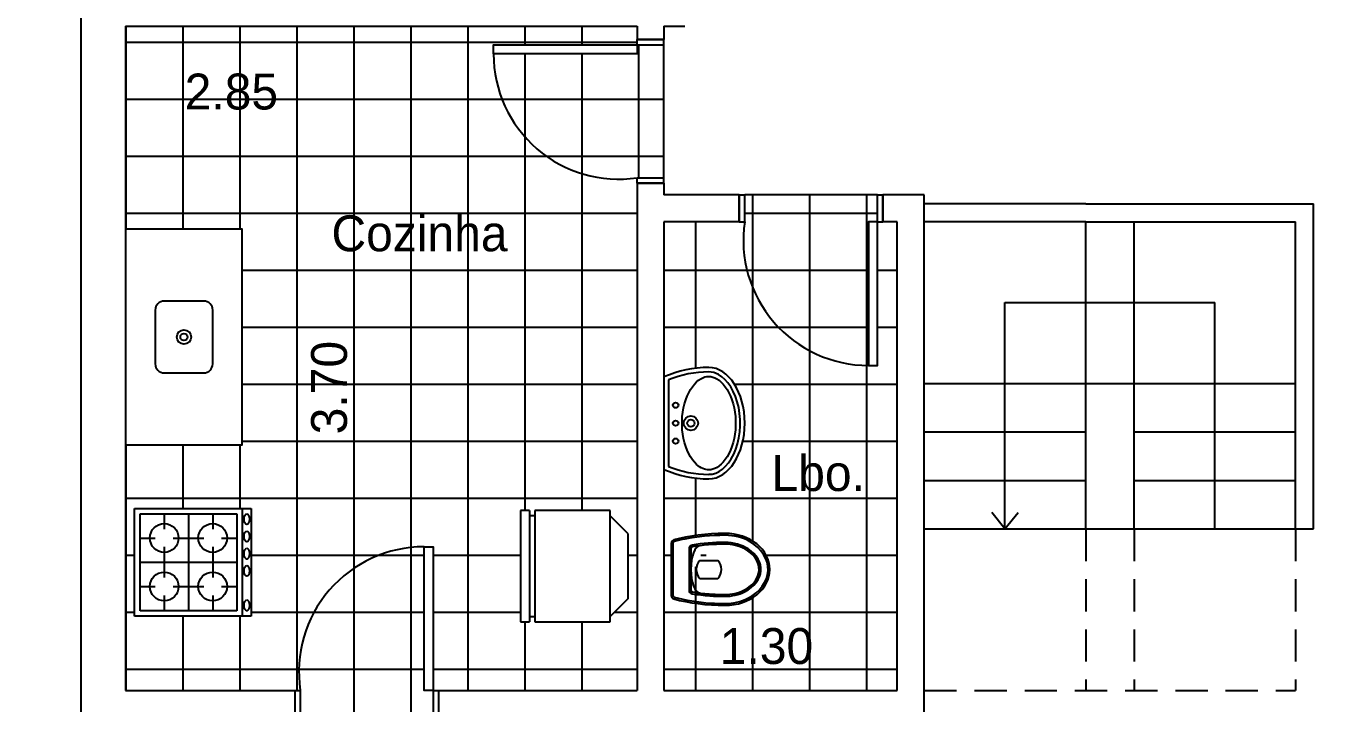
# Model space of a CAD drawing. Extents: x 0 to 46.6, y 0 to 34.7.
# Drawn here: x 14.49 to 21.77, y 8.86 to 12.63 of the extents above; entities that cross this region are included whole.
import ezdxf

# ---------------------------------------------------------------- set-up
doc = ezdxf.new("R2010")
doc.units = 0
doc.linetypes.add('ACAD_ISO02W100', pattern=[15, 12, -3])
doc.layers.get('0').update_dxf_attribs({"linetype": 'CONTINUOUS'})
doc.layers.get('DEFPOINTS').update_dxf_attribs({"linetype": 'CONTINUOUS'})
for name, color, linetype in [('BLOCO', 5, 'CONTINUOUS'), ('BLOCOS', 5, 'CONTINUOUS'), ('HACHURA', 1, 'CONTINUOUS'), ('JARDIM', 3, 'CONTINUOUS'), ('PAREDE', 7, 'CONTINUOUS'), ('PONTILHADO', 8, 'ACAD_ISO02W100')]:
    doc.layers.add(name, color=color, linetype=linetype)
doc.styles.add('PADRÃO', font='', dxfattribs={"height": 0.2})
doc.styles.get('PADRÃO').set_extended_font_data('AvantGarde Bk BT')
doc.dimstyles.new('PADRÃOS', dxfattribs={"dimtxt": 0.15, "dimasz": 0.1, "dimexe": 1.25, "dimexo": 0.625, "dimgap": 0.1, "dimtad": 0, "dimjust": 1, "dimzin": 1, "dimdsep": 46, "dimtxsty": 'PADRÃO', "dimcen": 2.5, "dimse1": 1, "dimse2": 1, "dimsd1": 1, "dimsd2": 1, "dimclrt": 1, "dimadec": 0, "dimazin": 0, "dimtfac": 1, "dimtdec": 4, "dimtmove": 0, "dimatfit": 3, "dimfxl": 1, "dimtolj": 1, "dimtzin": 0, "dimarcsym": 0})

# ---------------------------------------------------------------- blocks, each defined once
blk = doc.blocks.new('P80D15')
at = {"layer": 'BLOCO', "ltscale": 0.015}
for p, q in [((0, 0.1500000000000057), (0, 0)), ((0, 0.1500000000000341), (0.03000000000000114, 0.1500000000000341)), ((0.03000000000000114, 0.1500000000000057), (0.03000000000000114, 0)), ((0.7700000000000102, 0.1500000000000057), (0.7700000000000102, 0)), ((0.7700000000000102, 0.1500000000000057), (0.8000000000000114, 0.1500000000000057)), ((0.8000000000000114, 0.1500000000000057), (0.8000000000000114, 0)), ((0, 2.842170943040401e-14), (0.03000000000000114, 0)), ((0.7699999999999818, 0), (0.8000000000000114, 0))]:
    blk.add_line(p, q, dxfattribs=at)
at = {"layer": 'BLOCO'}
blk.add_lwpolyline([(0.7700000000000102, 0.1500000000000057), (0.7199999999999989, 0.1500000000000057), (0.7199999999999989, 0.950000000000017), (0.7700000000000102, 0.950000000000017)], close=True, dxfattribs=at)
at = {"layer": 'BLOCO', "ltscale": 0.015}
blk.add_arc((0.7199999999999989, 0.2524375000000134), 0.6975625000000036, 89.99999999999959, 188.444460412286, dxfattribs=at)
blk = doc.blocks.new('P80E15')
at = {"layer": 'BLOCO', "ltscale": 0.015}
for p, q in [((0.03000000000000114, 0.1500000000000057), (0, 0.1500000000000057)), ((0, 0.1500000000000057), (0, 0)), ((0.03000000000000114, 0.1500000000000057), (0.03000000000000114, 0)), ((0.8000000000000114, 0.1500000000000341), (0.7700000000000102, 0.1500000000000341)), ((0.7700000000000102, 0.1500000000000057), (0.7700000000000102, 0)), ((0.8000000000000114, 0.1500000000000057), (0.8000000000000114, 0)), ((0.03000000000000114, 2.842170943040401e-14), (0, 0)), ((0.8000000000000114, 2.842170943040401e-14), (0.7700000000000102, 5.684341886080801e-14))]:
    blk.add_line(p, q, dxfattribs=at)
at = {"layer": 'BLOCO'}
blk.add_lwpolyline([(0.03000000000000114, 0.1500000000000057), (0.0800000000000125, 0.1500000000000057), (0.0800000000000125, 0.950000000000017), (0.03000000000000114, 0.950000000000017)], close=True, dxfattribs=at)
at = {"layer": 'BLOCO', "ltscale": 0.015}
blk.add_arc((0.0800000000000125, 0.2524375000000134), 0.6975625000000036, 351.555539587714, 90.00000000000041, dxfattribs=at)
blk = doc.blocks.new('VASOSAN')
at = {"layer": 'BLOCOS'}
for p, q in [((-0.04999870165021036, 0.1999637913173729), (-0.04999870165021036, 0.300036208682684)), ((0.05000129834978395, 0.2000000000000171), (0.05000129834978395, 0.3000000000000398)), ((-0.1156899891503542, 0.1500000000000057), (0.1156563640565906, 0.1500000000000057)), ((-0.1156907586723577, 0.1400000000000148), (0.1156608751354042, 0.1400000000000148)), ((-0.1449592708755176, 0.04000000000002046), (0.1449618675667352, 0.04000000000002046)), ((-0.144958964094414, 0.05000000000001137), (0.144958964094414, 0.05000000000001137))]:
    blk.add_line(p, q, dxfattribs=at)
for centre, radius, start, end in [((-1.681254687468936e-05, 0.2500000000000284), 0.07072348561596478, 44.98962509969003, 134.9688828081831), ((-0.1156907586724003, 0.1599999999999966), 0.02, 189.3867869031125, 270.0000000001221), ((-0.1156899891503826, 0.1599999999999113), 0.01, 189.3843767903272, 270.0000000002443), ((-1.681254687468936e-05, 0.2500000000000284), 0.07072348561596478, 225.0311171918169, 315.01037490031), ((0.1156563640566048, 0.1599999999999397), 0.01, 269.9999999999185, 350.5758748885445), ((0.1156608751354185, 0.1600000000000534), 0.02, 269.9999999999593, 350.5771305827586), ((-0.1449592708755176, 0.06000000000784667), 0.02, 195.5363314444965, 269.9999999879495), ((-0.1449589640944282, 0.0600000000000307), 0.01, 195.5346797106506, 270), ((0.1449589640941156, 0.06000000000059913), 0.01, 270.0000000017912, 344.483103753554), ((0.1449618675666784, 0.06000000000008754), 0.02, 270.0000000001221, 344.463668535786)]:
    blk.add_arc(centre, radius, start, end, dxfattribs=at)
for centre, major_axis, ratio, start_param, end_param in [((1.298349786793551e-06, 0.3400000000000034), (0, 0.25), 0.8000000000000114, 4.71238898038469, 7.853981633974483), ((1.298349786793551e-06, 0.3400000000000034), (0, 0.5), 0.4000000000000057, 1.570796326794897, 2.178171401941273), ((1.298349786793551e-06, 0.3400000000000034), (0, 0.5), 0.4000000000000057, 4.10501390519934, 4.71238898038469), ((3.162615456631102e-06, 0.2000000000000171), (-0.1315416254084454, 0), 0.380107846735427, 0, 3.141592653589793)]:
    blk.add_ellipse(centre, major_axis=major_axis, ratio=ratio, start_param=start_param, end_param=end_param, dxfattribs=at)
for points, knots in [([(0.1900012983497845, 0.3400000000000034), (0.1900012983497845, 0.3848761319792686), (0.1797393390216371, 0.4296688513161939), (0.1275724019719462, 0.5345347987748141), (0.06728061332151469, 0.5774883381547511), (-0.05557463358574921, 0.5822833263597715), (-0.1176873313140447, 0.5442092108278018), (-0.1772271428546759, 0.4396819034496957), (-0.1899987016502109, 0.3899119131999385), (-0.1899987016502109, 0.3400000000000034)], [4.71238898038469, 4.71238898038469, 4.71238898038469, 4.71238898038469, 5.268704666077937, 5.268704666077937, 6.251971787216637, 6.251971787216637, 7.235238908355337, 7.235238908355337, 7.853981633974483, 7.853981633974483, 7.853981633974483, 7.853981633974483]), ([(0.1500012983497925, 0.3400000000000034), (0.1500012983497925, 0.3788440209133057), (0.1410350669412708, 0.4175642631073231), (0.09785548235792874, 0.5046356523495774), (0.05186252916044509, 0.5365242863162791), (-0.035906470330346, 0.5428969122828846), (-0.08268716521656927, 0.5186239494114204), (-0.136675398657502, 0.4336095243094746), (-0.1499987016502189, 0.3869668551708401), (-0.1499987016502189, 0.3400000000000034)], [4.71238898038469, 4.71238898038469, 4.71238898038469, 4.71238898038469, 5.267303564860582, 5.267303564860582, 6.225165062483076, 6.225165062483076, 7.18302656010557, 7.18302656010557, 7.853981633974483, 7.853981633974483, 7.853981633974483, 7.853981633974483]), ([(0.1400012983497874, 0.3400000000000034), (0.1400012983497874, 0.3772837390730786), (0.1313244408788421, 0.4146147677288923), (0.08614040026922964, 0.5057958350239744), (0.03502463044166859, 0.5349710805647021), (-0.04931088296146413, 0.5246485128546965), (-0.08846614740087944, 0.4978919085569657), (-0.1301770436703151, 0.4186244413023701), (-0.139998701650228, 0.3793231752999873), (-0.139998701650228, 0.3400000000000034)], [4.71238898038469, 4.71238898038469, 4.71238898038469, 4.71238898038469, 5.266984672173268, 5.266984672173268, 6.376176055750425, 6.376176055750425, 7.268653195712185, 7.268653195712185, 7.853981633974483, 7.853981633974483, 7.853981633974483, 7.853981633974483]), ([(-0.1899987016502109, 0.3400000000000034), (-0.1899987016502109, 0.2628456380244302), (-0.1826597402104682, 0.1857481592563204), (-0.1646350625580055, 0.0962993025843275), (-0.1598779088782436, 0.07633152029333701), (-0.1545936493339752, 0.05732178411361133)], [1.570796326794897, 1.570796326794897, 1.570796326794897, 1.570796326794897, 2.037455774227855, 2.037455774227855, 2.178171373096618, 2.178171373096618, 2.178171373096618, 2.178171373096618]), ([(0.1255213970934932, 0.158362586435743), (0.1304959230626253, 0.1883329397418549), (0.1342856674288981, 0.2197754344096836), (0.1388984311594896, 0.280892952358073), (0.1400012983497874, 0.3104504303007616), (0.1400012983497874, 0.3400000000000034)], [4.319424209334854, 4.319424209334854, 4.319424209334854, 4.319424209334854, 4.526146784234752, 4.526146784234752, 4.71238898038469, 4.71238898038469, 4.71238898038469, 4.71238898038469]), ([(0.1353910129756457, 0.1567256052765629), (0.1406375926198677, 0.1883393074453181), (0.1445703338030171, 0.2215366219332111), (0.1489940345178695, 0.2833246268364178), (0.1500012983497925, 0.3116621455754114), (0.1500012983497925, 0.3400000000000034)], [4.319414935773391, 4.319414935773391, 4.319414935773391, 4.319414935773391, 4.53527739023095, 4.53527739023095, 4.71238898038469, 4.71238898038469, 4.71238898038469, 4.71238898038469]), ([(0.1545944801337669, 0.0573247746568768), (0.1714080019636555, 0.1178830224408784), (0.1827947395838834, 0.188231392050767), (0.1891612343353728, 0.2873542333339003), (0.1900012983497845, 0.3136769834079587), (0.1900012983497845, 0.3400000000000034)], [4.105016649121983, 4.105016649121983, 4.105016649121983, 4.105016649121983, 4.553177186481221, 4.553177186481221, 4.71238898038469, 4.71238898038469, 4.71238898038469, 4.71238898038469])]:
    blk.add_open_spline(points, degree=3, knots=knots, dxfattribs=at)
for points in [[(-0.1499987016502189, 0.3400000000000034), (-0.1499987016502189, 0.2771333061211863), (-0.1449377691834997, 0.2142947379843179), (-0.1354229546785177, 0.1567380311504962)], [(-0.1399987016502138, 0.3400000000000034), (-0.1399987016502138, 0.2776703725988909), (-0.1349701841103865, 0.2153313553609451), (-0.1255561557510418, 0.1583694305881238)]]:
    blk.add_open_spline(points, degree=3, dxfattribs=at)
blk = doc.blocks.new('LAVAT')
at = {"layer": 'BLOCOS'}
for p, q in [((-0.2573623180961135, 0), (0.2573623180960993, 0)), ((-0.2410322495695425, 0.02500000000000568), (0.2410322495695283, 0.02500000000000568))]:
    blk.add_line(p, q, dxfattribs=at)
for centre, radius in [((-2.842170943040401e-14, 0.1500000000000057), 0.04), ((-2.842170943040401e-14, 0.1500000000000057), 0.02), ((-0.09999999999999432, 0.06499999999999773), 0.015), ((0, 0.06499999999999773), 0.015), ((0.09999999999999432, 0.06499999999999773), 0.015)]:
    blk.add_circle(centre, radius, dxfattribs=at)
for centre, radius, start, end in [((0.3099999999999739, 0.25), 0.6200000000000045, 180, 203.779994731564), ((0.3099999999999739, 0.25), 0.5951987399818819, 180.0000000000055, 202.2113997706397), ((-0.3099999999999739, 0.25), 0.5951987399818819, 337.7886002293573, 359.9999999999946), ((-0.3099999999999739, 0.25), 0.6200000000000045, 336.2200052684331, 7.016477563892661e-15)]:
    blk.add_arc(centre, radius, start, end, dxfattribs=at)
blk.add_ellipse((-2.842170943040401e-14, 0.25), major_axis=(0.3100000000000023, 0), ratio=0.645161290322576, start_param=0, end_param=3.141592653589793, dxfattribs=at)
for points, knots in [([(0.2849999999999824, 0.2500000000000284), (0.2849999999999682, 0.300317964642403), (0.2452497040517159, 0.3541887687748044), (0.1008916727811169, 0.4227595909021034), (3.167234224576987e-05, 0.4339558931305021), (-0.1743068501371283, 0.3989778962069579), (-0.2442601782461509, 0.3532994974840165), (-0.2803506487652356, 0.2860131679577762), (-0.2851229441039038, 0.2679846562883483), (-0.285198739981908, 0.2499999999999716)], [0, 0, 0, 0, 0.9361481793933827, 0.9361481793933827, 1.872296358786765, 1.872296358786765, 2.808444538180148, 2.808444538180148, 3.13938546545754, 3.13938546545754, 3.13938546545754, 3.13938546545754]), ([(0.2599999999999625, 0.2500000000000284), (0.2599999999999625, 0.2784978981889878), (0.242078010852012, 0.3126567214920613), (0.1643569005752425, 0.3704649949829673), (0.1030052039381815, 0.3920693254798095), (-0.02877373062847255, 0.4037223597623836), (-0.0976825814684048, 0.3936467971219031), (-0.2034406750199054, 0.3477822861136133), (-0.2396263539294523, 0.3143366745038918), (-0.2661732608932681, 0.2526194074667387), (-0.2627272874450739, 0.2240541362115209), (-0.2158391141528142, 0.162032776211305), (-0.168127663237712, 0.1314918993692231), (-0.04805875393354597, 0.09792981637818343), (0.02266607553652022, 0.095757041570522), (0.1477154277714732, 0.1225128520000851), (0.2007272141554637, 0.1503951910720218), (0.2508407150234859, 0.2045307616155014), (0.2599999999999767, 0.2286312563089723), (0.2599999999999625, 0.2500000000000284)], [0, 0, 0, 0, 0.718091798041799, 0.718091798041799, 1.436183596083598, 1.436183596083598, 2.154275394125397, 2.154275394125397, 2.872367192167196, 2.872367192167196, 3.590458990208995, 3.590458990208995, 4.308550788250794, 4.308550788250794, 5.026642586292593, 5.026642586292593, 5.744734384334392, 5.744734384334392, 6.283185307179586, 6.283185307179586, 6.283185307179586, 6.283185307179586])]:
    blk.add_open_spline(points, degree=3, knots=knots, dxfattribs=at)
blk = doc.blocks.new('FOGÃO4B')
at = {"layer": 'BLOCOS'}
for p, q in [((-0.2999999999999972, 0.700000000000017), (0.2999999999999972, 0.700000000000017)), ((-0.2999999999999972, 0.05000000000001137), (-0.2999999999999829, 0.700000000000017)), ((0.2999999999999972, 0.700000000000017), (0.2999999999999972, 0.05000000000001137)), ((-0.2999999999999972, 0.6500000000000057), (0.2999999999999972, 0.6500000000000057)), ((-0.2700000000000244, 0.620000000000033), (0.2700000000000102, 0.620000000000033)), ((-0.2699999999999818, 0.0800000000000125), (-0.2700000000000244, 0.620000000000033)), ((-0.1350000000000051, 0.5350000000000534), (-0.1350000000000193, 0.620000000000033)), ((2.842170943040401e-14, 0.0800000000000125), (-1.4210854715202e-14, 0.620000000000033)), ((0.1350000000000051, 0.5350000000000534), (0.1349999999999909, 0.620000000000033)), ((0.2700000000000102, 0.620000000000033), (0.269999999999996, 0.07999999999995566)), ((-0.2700000000000244, 0.4850000000000421), (-0.1850000000000023, 0.4850000000000421)), ((-0.08500000000000796, 0.4850000000000421), (0.08500000000000796, 0.4850000000000421)), ((0.1850000000000023, 0.4850000000000421), (0.2700000000000102, 0.4850000000000421)), ((-0.1349999999999909, 0.2650000000000716), (-0.1350000000000051, 0.4350000000000307)), ((0.1350000000000051, 0.2650000000000716), (0.1350000000000051, 0.4350000000000307)), ((-0.2700000000000244, 0.3500000000000512), (0.2700000000000102, 0.3500000000000512)), ((-0.2700000000000244, 0.2150000000000603), (-0.1850000000000023, 0.2150000000000603)), ((-0.1349999999999767, 0.0800000000000125), (-0.1349999999999767, 0.1650000000000489)), ((-0.08500000000000796, 0.2150000000000603), (0.08500000000000796, 0.2150000000000603)), ((0.1350000000000335, 0.0800000000000125), (0.1350000000000193, 0.1650000000000489)), ((0.1850000000000023, 0.2150000000000603), (0.2700000000000102, 0.2150000000000603)), ((0.269999999999996, 0.07999999999995566), (-0.2699999999999818, 0.0800000000000125)), ((0.2999999999999972, 0.05000000000001137), (-0.2999999999999972, 0.05000000000001137))]:
    blk.add_line(p, q, dxfattribs=at)
for centre in [(-0.1350000000000051, 0.4850000000000421), (0.1350000000000051, 0.4850000000000421), (-0.1350000000000051, 0.2150000000000603), (0.1350000000000051, 0.2150000000000603)]:
    blk.add_circle(centre, 0.08, dxfattribs=at)
for centre in [(-0.2399999999999949, 0.6750000000000114), (-0.1439999999999912, 0.6750000000000114), (-0.04800000000000182, 0.6750000000000114), (0.04800000000000182, 0.6750000000000114), (0.2400000000000091, 0.6750000000000114)]:
    blk.add_ellipse(centre, major_axis=(-0.03000000000000114, 0), ratio=0.499999999999981, dxfattribs=at)
blk = doc.blocks.new('PIA')
at = {"layer": 'BLOCOS'}
blk.add_lwpolyline([(-0.6000000000000085, 0), (0.5999999999999943, 0), (0.5999999999999943, 0.6500000000000057), (-0.6000000000000085, 0.6500000000000057)], close=True, dxfattribs=at)
blk.add_lwpolyline([(-0.1500000000000199, 0.1649999999999352), (0.1500000000000057, 0.1649999999999636, 0.414213562373095), (0.2000000000000028, 0.214999999999975), (0.2000000000000028, 0.4349999999999454, 0.414213562373095), (0.1500000000000057, 0.4849999999999568), (-0.1500000000000057, 0.4849999999999852, 0.4142135623731188), (-0.2000000000000028, 0.4349999999999739), (-0.2000000000000171, 0.2149999999999466, 0.4142135623730711)], format="xyb", close=True, dxfattribs=at)
for radius in [0.04, 0.02]:
    blk.add_circle((0, 0.3249999999999886), radius, dxfattribs=at)
blk = doc.blocks.new('GELAD')
at = {"layer": 'BLOCOS'}
for p, q in [((0.3100000000000023, 0.6499999999999773), (-0.3100000000000023, 0.6499999999999773)), ((-0.3100000000000023, 0.6499999999999773), (-0.3100000000000023, 0.5999999999999659)), ((0.3100000000000023, 0.5999999999999659), (-0.3100000000000023, 0.5999999999999659)), ((-0.2800000000000011, 0.5999999999999659), (-0.2799999999999869, 0.5699999999999932)), ((0.2800000000000153, 0.5699999999999932), (0.2800000000000011, 0.5999999999999659)), ((0.3100000000000165, 0.5999999999999659), (0.3100000000000023, 0.6499999999999773)), ((0.3100000000000023, 0.5699999999999648), (-0.3100000000000023, 0.5699999999999648)), ((-0.3100000000000023, 0.5699999999999648), (-0.3100000000000023, 0.1499999999999773)), ((0.3100000000000023, 0.1499999999999773), (0.3100000000000165, 0.5699999999999648)), ((-0.3100000000000023, 0.1499999999999773), (0.3100000000000023, 0.1499999999999773)), ((-0.1800000000000068, 0.05000000000001137), (-0.2800000000000011, 0.1500000000000057)), ((0.1800000000000068, 0.04999999999998295), (0.2800000000000011, 0.1499999999999773)), ((-0.1800000000000068, 0.05000000000001137), (0.1800000000000068, 0.04999999999998295))]:
    blk.add_line(p, q, dxfattribs=at)
blk = doc.blocks.new('*D56')
at = {"layer": 'DEFPOINTS', "color": 0, "linetype": 'ByBlock', "ltscale": 0.015}
for p in [(135.2520438168858, 125.1853144674239), (138.1020438168858, 125.0808018512473), (138.1020438168858, 124.8196400576919)]:
    blk.add_point(p, dxfattribs=at)
at = {"color": 1, "linetype": 'ByBlock', "ltscale": 0.015, "insert": (135.8412608498529, 124.8196400576919), "char_height": 0.2, "attachment_point": 5, "style": 'PADRÃO'}
blk.add_mtext('\\A1;2.85', dxfattribs=at)
blk = doc.blocks.new('*D57')
at = {"layer": 'DEFPOINTS', "color": 0, "linetype": 'ByBlock', "ltscale": 0.015}
for p in [(135.2520438168858, 125.1853144674239), (136.3868937876366, 125.1853144674239), (135.2520438168858, 121.4853144674239)]:
    blk.add_point(p, dxfattribs=at)
at = {"color": 1, "linetype": 'ByBlock', "ltscale": 0.015, "insert": (136.3868937876366, 123.1717657087573), "char_height": 0.2, "attachment_point": 5, "rotation": 90, "style": 'PADRÃO'}
blk.add_mtext('\\A1;3.70', dxfattribs=at)
blk = doc.blocks.new('*D58')
at = {"layer": 'DEFPOINTS', "color": 0, "linetype": 'ByBlock', "ltscale": 0.015}
for p in [(139.5520438168859, 121.7309036650518), (138.2520438168859, 121.485314467424), (139.5520438168859, 121.485314467424)]:
    blk.add_point(p, dxfattribs=at)
at = {"color": 1, "linetype": 'ByBlock', "ltscale": 0.015, "insert": (138.8232663443584, 121.7309036650518), "char_height": 0.2, "attachment_point": 5, "style": 'PADRÃO'}
blk.add_mtext('\\A1;1.30', dxfattribs=at)
blk = doc.blocks.new('SETA')
at = {"layer": 'PAREDE', "ltscale": 0.015}
for q in [(-0.07329951123824685, -0.09103539160554419), (0.07329951123824685, -0.09103539160554419)]:
    blk.add_line((0, 0), q, dxfattribs=at)

msp = doc.modelspace()

# ---------------------------------------------------------------- hatches: boundary and pattern name
at = {"layer": 'HACHURA', "ltscale": 0.015}
h = msp.add_hatch(dxfattribs=at)
h.set_pattern_fill('NET', color=256, scale=0.1, style=0)
h.set_pattern_definition([(0, (-120.2081814225368, -112.5504849031572), (0, 0.3175), []), (90, (-120.2081814225368, -112.5504849031572), (-0.3175, 1.944062586693024e-17), [])])
h.paths.add_polyline_path([(16.70694497666615, 9.734829564266818, 0.458070425990229), (16.01694497666615, 8.934829564266806), (16.01694497666615, 8.7848295642668), (15.98694497666615, 8.784829564266815), (15.92706850738607, 8.7848295642668), (15.92706850738604, 8.184829564266792), (15.32706850738604, 8.184829564266792), (15.32706850738604, 8.784829564266772), (15.04386239434909, 8.784829564266772), (15.04386239434909, 7.999302343185306), (15.04386239434906, 7.969302343185291, -0.4580704259902146), (15.84386239434905, 7.279302343185293), (15.84386239434902, 7.229302343185282), (15.04386239434901, 7.229302343185267), (15.04386239434903, 7.199302343185281), (15.04386239434909, 7.134829564266823), (15.88260757838707, 7.134829564266809), (15.91260757838707, 7.134829564266781), (16.68260757838708, 7.134829564266823), (17.03031895945746, 7.134829564266823), (17.06031895945743, 7.134829564266752), (17.06031895945746, 6.984829564266875, 0.4580704259902379), (17.75031895945743, 6.184829564266806), (17.75031895945746, 6.984829564266818), (17.80031895945747, 6.984829564266818), (17.80031895945747, 7.134829564266781), (17.83031895945747, 7.134829564266823), (17.89386239434903, 7.134829564266823), (17.89386239434906, 8.784829564266772), (16.78694497666616, 8.784829564266786), (16.75694497666616, 8.784829564266786), (16.75694497666616, 8.934829564266792), (16.70694497666612, 8.934829564266778)])
h.paths.add_polyline_path([(17.89386239434909, 11.76031694809006), (17.89386239434906, 11.79031694809005, -0.4580704259902269), (17.09386239434905, 12.48031694809006), (17.09386239434905, 12.53031694809007), (17.89386239434906, 12.53031694809012), (17.89386239434906, 12.56031694809009), (17.89386239434909, 12.63482956426671), (15.04386239434906, 12.63482956426671), (15.04386239434909, 11.5032704501443), (15.6938623943491, 11.50327045014431), (15.6938623943491, 10.3032704501443), (15.04386239434909, 10.30327045014432), (15.04386239434906, 8.934829564266707), (15.98694497666615, 8.934829564266707), (16.01694497666615, 8.93482956426682, -0.4580704259902146), (16.70694497666615, 9.734829564266803), (16.75694497666616, 9.734829564266775), (16.75694497666613, 8.934829564266778), (16.78694497666616, 8.934829564266792), (17.89386239434909, 8.93482956426675)])
h.paths.add_polyline_path([(17.24386239434908, 9.936569405129632), (17.29386239434912, 9.936569405129674), (17.29386239434909, 9.906569405129645), (17.32386239434912, 9.906569405129659), (17.32386239434912, 9.936569405129674), (17.74386239434914, 9.93656940512966), (17.74386239434914, 9.906569405129574), (17.84386239434907, 9.80656940512965), (17.84386239434907, 9.446569405129651), (17.74386239434914, 9.3465694051297), (17.74386239434908, 9.316569405129655), (17.32386239434909, 9.316569405129641), (17.32386239434909, 9.34656940512967), (17.29386239434912, 9.346569405129642), (17.29386239434912, 9.316569405129655), (17.24386239434911, 9.316569405129655)], flags=16)
h.paths.add_polyline_path([(15.74386239434911, 9.948581456345153), (15.74386239434914, 9.348581456345158), (15.0938623943491, 9.34858145634513), (15.0938623943491, 9.948581456345138)], flags=16)
h.paths.add_polyline_path([(18.04386239434906, 12.53031694809009), (17.89386239434906, 12.53031694809009), (17.89386239434903, 12.48031694809008), (17.09386239434905, 12.48031694809005, 0.4580704259902799), (17.8938623943492, 11.79031694809008), (18.04386239434912, 11.79031694809009)])
edge = h.paths.add_edge_path()
edge.add_line((19.34386239434907, 11.54482956426681), (19.26374385686778, 11.54482956426679))
edge.add_line((19.26374385686778, 11.54482956426679), (19.2337438568678, 11.54482956426683))
edge.add_line((19.2337438568678, 11.54482956426683), (19.2337438568678, 10.74482956426682))
edge.add_line((19.2337438568678, 10.74482956426682), (19.18374385686799, 10.74482956426681))
edge.add_arc((19.18374385686779, 11.44239206426681), 0.6975625000000046, 171.5555395877174, 270.00000000001637, ccw=False)
edge.add_line((18.49374385686779, 11.54482956426678), (18.46374385686777, 11.54482956426678))
edge.add_line((18.46374385686777, 11.54482956426678), (18.04386239434912, 11.54482956426682))
edge.add_line((18.04386239434912, 11.54482956426682), (18.04386239434912, 10.68068057074123))
edge.add_arc((18.29386239434909, 10.11331825264105), 0.6200000000000044, 90, 113.7799947314094, ccw=False)
edge.add_ellipse((18.29386239434909, 10.42331825264105), major_axis=(-5.694419545274096e-17, -0.3100000000000023), ratio=0.645161290322576, start_angle=0, end_angle=180, ccw=False)
edge.add_arc((18.29386239434909, 10.733318252641), 0.6200000000000034, 246.22000526858818, 269.9999999999633, ccw=False)
edge.add_line((18.04386239434909, 10.16595593454082), (18.04386239434909, 8.934829564266764))
edge.add_line((18.04386239434909, 8.934829564266764), (19.34386239434907, 8.934829564266778))
edge.add_line((19.34386239434907, 8.934829564266778), (19.34386239434907, 11.54482956426681))
edge = h.paths.add_edge_path(flags=16)
edge.add_ellipse((18.38386239434909, 9.608868984800154), major_axis=(0.25, -4.592273826833915e-17), ratio=0.8000000000000114, start_angle=270, end_angle=450, ccw=False)
edge.add_ellipse((18.38386239434909, 9.608868984800154), major_axis=(0.5, -9.18454765366783e-17), ratio=0.4000000000000057, start_angle=235.1999716104384, end_angle=270, ccw=False)
edge.add_arc((18.10386239434912, 9.46390841558329), 0.02000000000001102, 180.0000000000407, 258.1772623967744, ccw=False)
edge.add_line((18.08386239434911, 9.463908415583276), (18.08386239434911, 9.753829554025458))
edge.add_arc((18.10386239434912, 9.75382955402327), 0.02000000000000908, 101.82273711200793, 179.9999999937305, ccw=False)
edge.add_ellipse((18.38386239434909, 9.608868984800154), major_axis=(0.5, -9.18454765366783e-17), ratio=0.4000000000000057, start_angle=90, end_angle=124.80002838732861, ccw=False)
h.paths.add_polyline_path([(18.34389860303177, 9.65886898480015, -0.4141075327693689), (18.34386239434913, 9.558868984800156), (18.24386239434911, 9.558868984800156, -0.4141075327693691), (18.24382618566646, 9.65886898480015)], flags=0)
h.paths.add_polyline_path([(19.18374385686776, 11.54482956426682), (19.23374385686778, 11.54482956426682), (19.23374385686778, 11.69482956426683), (18.49374385686777, 11.69482956426681), (18.49374385686777, 11.54482956426666, 0.4580704259901574), (19.18374385686779, 10.74482956426681)])
h.paths.add_polyline_path([(15.04386239434903, 7.969302343185291), (14.79386239434906, 7.969302343185291), (14.79386239434903, 7.229302343185282), (15.04386239434903, 7.229302343185282), (15.04386239434901, 7.279302343185279), (15.84386239434905, 7.279302343185293, 0.458070425990229)])
edge = h.paths.add_edge_path()
edge.add_line((17.893862394349, 6.984829564266803), (17.83031895945747, 6.984829564266803))
edge.add_line((17.83031895945747, 6.984829564266803), (17.8003189594575, 6.984829564266832))
edge.add_line((17.8003189594575, 6.984829564266832), (17.80031895945744, 6.184829564266792))
edge.add_line((17.80031895945744, 6.184829564266792), (17.75031895945726, 6.184829564266806))
edge.add_arc((17.75031895945749, 6.88239206426681), 0.6975625000000062, 171.5555395877155, 269.99999999998136, ccw=False)
edge.add_line((17.06031895945746, 6.984829564266803), (17.03031895945746, 6.984829564266803))
edge.add_line((17.03031895945746, 6.984829564266803), (16.89386239434909, 6.984829564266803))
edge.add_line((16.89386239434909, 6.984829564266803), (16.89386239434909, 6.375376582875631))
edge.add_arc((17.14386239434906, 5.808014264775451), 0.6200000000000047, 89.99999999999739, 113.7799947314094, ccw=False)
edge.add_ellipse((17.14386239434909, 6.118014264775454), major_axis=(-5.694419545274096e-17, -0.3100000000000023), ratio=0.645161290322576, start_angle=0, end_angle=180, ccw=False)
edge.add_arc((17.14386239434906, 6.428014264775399), 0.6200000000000034, 246.2200052685906, 269.99999999996584, ccw=False)
edge.add_line((16.89386239434909, 5.860651946675219), (16.89386239434909, 4.584829564266812))
edge.add_line((16.89386239434909, 4.584829564266812), (17.89386239434906, 4.584829564266798))
edge.add_line((17.89386239434906, 4.584829564266798), (17.893862394349, 6.984829564266803))
edge = h.paths.add_edge_path(flags=16)
edge.add_ellipse((17.23386239434909, 5.457650046949482), major_axis=(0.25, -4.592273826833915e-17), ratio=0.8000000000000114, start_angle=270, end_angle=450, ccw=False)
edge.add_ellipse((17.23386239434909, 5.457650046949482), major_axis=(0.5, -9.18454765366783e-17), ratio=0.4000000000000057, start_angle=235.1999716104384, end_angle=270, ccw=False)
edge.add_arc((16.95386239434912, 5.312689477732619), 0.02000000000001102, 180.0000000000407, 258.1772623966067, ccw=False)
edge.add_line((16.93386239434911, 5.312689477732604), (16.93386239434911, 5.602610616174786))
edge.add_arc((16.95386239434912, 5.602610616172598), 0.02000000000000908, 101.82273711200793, 179.9999999937305, ccw=False)
edge.add_ellipse((17.23386239434909, 5.457650046949482), major_axis=(0.5, -9.18454765366783e-17), ratio=0.4000000000000057, start_angle=90, end_angle=124.80002838732861, ccw=False)
h.paths.add_polyline_path([(17.46943954446526, 7.89210978404698), (17.46943954446526, 8.534829564266758), (17.77342306094879, 8.534829564266758), (17.77342306094879, 7.89210978404698)], flags=24)
h.paths.add_polyline_path([(16.28247883650126, 7.708094784565674), (17.42444312221555, 7.708094784565674), (17.42444312221555, 8.014070059290944), (16.28247883650126, 8.014070059290944)], flags=24)
h.paths.add_polyline_path([(15.29386239434906, 12.42327603365558), (15.97229646028312, 12.42327603365558), (15.97229646028312, 12.11503427541382), (15.29386239434906, 12.11503427541382)], flags=24)
h.paths.add_polyline_path([(16.02459148597895, 10.30658300340232), (16.02459148597895, 10.93597860779794), (16.33283324422071, 10.93597860779794), (16.33283324422071, 10.30658300340232)], flags=24)
h.paths.add_polyline_path([(16.14718587630607, 11.32453348029068), (17.26531774443792, 11.32453348029068), (17.26531774443792, 11.63689611765332), (16.14718587630607, 11.63689611765332)], flags=24)
h.paths.add_polyline_path([(18.29386239434909, 9.334539641015425), (18.93630744929415, 9.334539641015425), (18.93630744929415, 9.026297882773662), (18.29386239434909, 9.026297882773662)], flags=24)
h.paths.add_polyline_path([(18.57553889995121, 9.990100698363776), (19.24250318566551, 9.990100698363776), (19.24250318566551, 10.29648806100114), (18.57553889995121, 10.29648806100114)], flags=24)
h.paths.add_polyline_path([(17.07263986687654, 5.03558161300154), (17.7150849218216, 5.03558161300154), (17.7150849218216, 4.727339854759776), (17.07263986687654, 4.727339854759776)], flags=24)
at = {"layer": 'JARDIM', "ltscale": 0.015}
h = msp.add_hatch(dxfattribs=at)
h.set_pattern_fill('AR-SAND', color=256, scale=0.05, style=0)
h.set_pattern_definition([(37.50000000000001, (-120.2081814225368, -112.5504849031572), (-0.08000156479920228, 2.447066186646712), [0, -1.9304, 0, -2.159, 0, -2.06375]), (7.499999999999999, (-120.2081814225368, -112.5504849031572), (2.247616415690013, 3.584125502841772), [0, -1.0414, 0, -1.7399, 0, -0.6667500000000001]), (327.5, (-121.7702814225368, -112.5504849031572), (3.95496185120729, 0.007185923392728455), [0, -0.635, 0, -2.286, 0, -2.9845]), (317.5, (-121.7702814225368, -112.5504849031572), (3.817782262361486, 1.114646616286081), [0, -0.3175, 0, -1.4986, 0, -1.7145])])
h.paths.add_polyline_path([(38.10000000000001, 0.1000000000000227), (38.10000000000001, 1.085402655774147), (22.2888757211923, 1.085402655774147), (22.2888757211923, 3.334829564266798), (13.79386239434906, 3.334829564266727), (13.79386239434907, 16.06915841844785), (10.95254969323774, 16.06915841844784), (10.95254969323774, 12.56825890612629), (9.350656820463673, 12.56825890612629, -0.9570388488055965), (2.427212651053319, 10.19616303965086), (1.26923693211539, 10.19616303965086), (1.26923693211539, 18.71137831454291), (6.993963054138575, 18.71137831454291), (10.95254969323774, 18.71137831454291), (10.95254969323774, 17.06915841844784), (13.79386239434906, 17.06915841844784), (13.79386239434907, 18.23482956426673), (29.39386239434929, 18.23482956426673), (29.39386239434911, 13.38713805255213), (38.10000000000002, 13.38713805255213), (38.1, 20.10000000000002), (0.1000000000000085, 20.10000000000002), (0.1000000000000085, 0.1000000000000227)])
h.paths.add_polyline_path([(3.457613221953044, 2.305111705035988), (3.429016664237812, 2.262557303674033, 0.000230077064914919), (3.42948324379262, 2.262220925787189, 0.2776216076969534)], flags=16)
h.paths.add_polyline_path([(3.175332330633822, 2.68606539688065), (3.162644066924377, 2.684403838537746, 0.08722999500858473), (3.175695286250949, 2.683409737874802, -0.001072140143955231)], flags=16)
h.paths.add_polyline_path([(3.794755604438521, 2.769370906116645), (3.791551189000243, 2.800280376651475), (3.78873975726159, 2.797294378889835)], flags=0)
h.paths.add_polyline_path([(4.295139396123872, 2.394883174650596, 0.003026774066147163), (4.294711104616285, 2.395386985385857), (4.275797732839228, 2.409534838402592, 0.8075926180590827), (4.212334632500164, 2.323650843042541), (4.214611425016276, 2.321220615383363, -0.01524647078740704), (4.21233463250018, 2.323650843042525), (3.799558473895288, 2.764244366866956), (3.769613205008102, 2.743968924391256), (3.787012492324102, 2.759245084385961), (3.780631930096526, 2.766298426984474), (3.169769034700704, 2.773468179277852, -0.2055917600547275), (3.367281610171123, 3.225321544042595, 0.02072236716773461), (3.367845636320165, 3.222609806159141), (3.388908976867171, 3.199325501132684, 1.01355699882079), (3.410769612003, 3.262503502497488, -0.1126608008175374), (3.662729103134579, 3.380266971706729, 1.209450783903731), (3.734514195863425, 3.391460909808147, -0.2470778442524052), (4.273414968789191, 3.171254238589412, 1.028456127406945), (4.274631854123703, 3.085908634729978), (4.311761255131524, 3.111048333329026, 0.03863615137706247), (4.313992588793468, 3.117247254950512, -0.3183349150126038)], flags=16)
h.paths.add_polyline_path([(0.8347836793188563, 1.287055749218105), (0.7775905638883918, 1.201946946494195, 0.000230077064914753), (0.7785237229980075, 1.20127419072051, 0.2776216076969529)], flags=16)
h.paths.add_polyline_path([(0.2590953048139071, 2.223768697701839), (1.439129716329179, 2.209918528552597), (1.46016656297411, 2.23226158462973), (0.6973751891471083, 3.075483341411499, -0.2494117660144009), (0.655248508053099, 3.122051951464413), (0.6520782625740659, 3.125556474527971, 0.2050076759110319)], flags=16)
h.paths.add_polyline_path([(2.509836027660513, 1.466598688447322, 0.003026774066155256), (2.508979444645335, 1.467606309917846), (2.471152701091221, 1.495902015951315, 0.8075926180590821), (2.3442265004131, 1.324134025231208), (2.348780085445319, 1.319273569912858, -0.01524647078750558), (2.344226500413096, 1.324134025231213), (1.518674183203342, 2.205321072880043), (1.458783645428966, 2.164770187928639), (1.493676221090384, 2.195405038583756), (1.484494653695934, 2.207975041564255), (0.3004866954752526, 2.052926380368661, -0.1034839593329914), (0.2709478079146674, 2.043651814895735, -0.001072140143955219), (0.2702218966804093, 2.048963132907431), (1.484494653695934, 2.207975041564255), (0.7522636313601015, 3.210434179286083, -0.1098075658983577), (1.245015441681926, 3.43736628255959, -0.01037733938315125), (1.245184499825545, 3.440431751949091), (1.254035655012165, 3.399347764341726, 0.6141694520978045), (1.385921585429329, 3.403436424146789), (1.378057836328632, 3.47928936075973, -0.07542781100345279), (1.388585627139618, 3.459754158762425, -0.2470778442524049), (2.466387172991148, 3.019340816324954, 1.028456127407022), (2.468820943660172, 2.848649608606086), (2.543079745675816, 2.898929005804184, 0.03863615137706239), (2.547542412999705, 2.911326849047155, -0.3183349150126041)], flags=16)
h.paths.add_polyline_path([(1.082461494951678, 3.947331601131058), (1.053864937236446, 3.904777199769104, 0.0002300770649149189), (1.054331516791254, 3.90444082188226, 0.2776216076969516)], flags=16)
h.paths.add_polyline_path([(0.8001806036324555, 4.328285292975721), (0.78749233992301, 4.326623734632817, 0.08722999500859044), (0.8005435592495833, 4.325629633969872, -0.001072140143955419)], flags=16)
h.paths.add_polyline_path([(1.419603877437155, 4.41159080221172), (1.416399461998876, 4.442500272746547), (1.413588030260224, 4.439514274984905)], flags=0)
h.paths.add_polyline_path([(1.919987669122506, 4.037103070745666, 0.00302677406616347), (1.919559377614916, 4.037606881480929), (1.90064600583786, 4.051754734497663, 0.8075926180590935), (1.8371829054988, 3.96587073913761), (1.839459698014907, 3.963440511478436, -0.01524647078745812), (1.837182905498803, 3.965870739137606), (1.424406746893921, 4.406464262962028), (1.394461478006731, 4.386188820486325), (1.411860765322735, 4.401464980481032), (1.40548020309516, 4.408518323079544), (0.7946173076993378, 4.415688075372923, -0.2055917600547271), (0.9921298831697566, 4.867541440137665, 0.02072236716772841), (0.9926939093187991, 4.864829702254212), (1.013757249865805, 4.841545397227755, 1.013556998821177), (1.035617885001634, 4.904723398592559, -0.1126608008175377), (1.287577376133213, 5.022486867801801, 1.209450783903747), (1.359362468862059, 5.033680805903217, -0.247077844252405), (1.898263241787824, 4.813474134684482, 1.028456127406825), (1.899480127122336, 4.728128530825049), (1.936609528130158, 4.753268229424097, 0.0386361513770646), (1.938840861792102, 4.759467151045583, -0.3183349150126046)], flags=16)
h.paths.add_polyline_path([(20.86534671206305, 2.465256494714105), (20.86214229662477, 2.496165965248915), (20.85933086488612, 2.493179967487269)], flags=0)
h.paths.add_polyline_path([(20.52820432957757, 2.000997293633421), (20.49960777186233, 1.958442892271467, 0.0002300770649144225), (20.50007435141714, 1.958106514384624, 0.2776216076969537)], flags=16)
h.paths.add_polyline_path([(20.24036014232498, 2.46935376787529), (20.85122303772105, 2.462184015581908), (20.45950008449169, 2.895211089730118, -0.2494117660144126), (20.43843674394469, 2.918495394756576), (20.43685162120517, 2.920247656288354, 0.2050076759110513)], flags=16)
h.paths.add_polyline_path([(20.85305981676611, 2.461456939806496), (20.48694430559819, 2.96268650866741, -0.1098075658983572), (20.7333202107591, 3.076152560304164, 1.209450783903569), (20.80510530348795, 3.087346498405582, -0.2470778442524053), (21.34400607641371, 2.867139827186846, 1.028456127406952), (21.34522296174822, 2.781794223327412), (21.38235236275605, 2.806933921926461, 0.03863615137705372), (21.38458369641799, 2.813132843547945, -0.3183349150126037), (21.3657305037484, 2.090768763248029, 0.003026774066178487), (21.3653022122408, 2.091272573983295), (21.34638884046375, 2.105420427000025, 0.8075926180591706), (21.2829257401247, 2.019536431639965), (21.28520253264078, 2.017106203980814, -0.01524647078758251), (21.28292574012466, 2.019536431640002), (20.87014958151981, 2.460129955464393), (20.84020431263262, 2.439854512988683), (20.85765060046333, 2.455171938316247), (20.85305981676611, 2.461456939806497), (20.26105583765576, 2.3839326092087, -0.1924511930274859), (20.23323517454889, 2.38028942713518)], flags=16)
h.paths.add_polyline_path([(0.6013230878690241, 18.80069892218762), (0.5727265301537917, 18.75814452082567, 0.0002300770649144949), (0.573193109708599, 18.75780814293883, 0.277621607696952)], flags=16)
h.paths.add_polyline_path([(0.3190421965498019, 19.18165261403229), (0.3063539328403578, 19.17999105568938, 0.08722999500858378), (0.3194051521669298, 19.17899695502644, -0.001072140143955775)], flags=16)
h.paths.add_polyline_path([(0.9384654703545019, 19.26495812326829), (0.935261054916223, 19.29586759380312), (0.9324496231775703, 19.29288159604148)], flags=0)
h.paths.add_polyline_path([(1.35832129093117, 18.81680783253609, -0.01524647078062417), (1.35604449841612, 18.81923806019421), (0.9432683398112698, 19.2598315840186), (0.9133230709240641, 19.23955614154288), (0.9307223582400822, 19.2548323015376), (0.9243417960125089, 19.26188564413611), (0.3134789006166845, 19.26905539642949, -0.2055917600547263), (0.510991476087103, 19.72090876119423, 0.02072236716772105), (0.511555502236145, 19.71819702331078), (0.5326188427831503, 19.69491271828432, 1.013556998820848), (0.5544794779189802, 19.75809071964913, -0.1126608008175375), (0.8064389690505593, 19.87585418885837, 1.209450783903726), (0.8782240617794049, 19.88704812695979, -0.247077844252404), (1.417124834705168, 19.66684145574105, 1.02845612740719), (1.418341720039682, 19.58149585188162), (1.455471121047505, 19.60663555048066, 0.03863615137706333), (1.457702454709449, 19.61283447210215, -0.3183349150126036), (1.438849262039854, 18.89047039180223, 0.003026774066190114), (1.43842097053226, 18.8909742025375), (1.419507598755209, 18.90512205555423, 0.807592618058878), (1.356044498416127, 18.8192380601942)], flags=16)
h.paths.add_polyline_path([(32.60889597185628, 18.98662066779141), (32.59620770814684, 18.98495910944851, 0.08722999500857073), (32.60925892747341, 18.98396500878556, -0.001072140143955764)], flags=16)
h.paths.add_polyline_path([(33.22831924566097, 19.06992617702746), (33.22511483022269, 19.10083564756223), (33.22230339848405, 19.0978496498006)], flags=0)
h.paths.add_polyline_path([(32.89117686317551, 18.60566697594675), (32.86258030546028, 18.56311257458479, 0.0002300770649124387), (32.86304688501508, 18.56277619669795, 0.2776216076969599)], flags=16)
h.paths.add_polyline_path([(32.80084525139359, 19.52587681495336, 0.02072236716780183), (32.80140927754263, 19.5231650770699), (32.82247261808963, 19.49988077204345, 1.013556998821806), (32.84433325322546, 19.56305877340825, -0.1126608008175391), (33.09629274435704, 19.68082224261749, 1.209450783903902), (33.16807783708589, 19.69201618071891, -0.2470778442524043), (33.70697861001165, 19.47180950950018, 1.028456127406794), (33.70819549534616, 19.38646390564074), (33.74532489635399, 19.41160360423979, 0.03863615137706704), (33.74755623001594, 19.41780252586128, -0.3183349150126019), (33.72870303734634, 18.69543844556136, 0.003026774066184195), (33.72827474583874, 18.69594225629663), (33.70936137406168, 18.71009010931336, 0.807592618058338), (33.64589827372257, 18.62420611395336), (33.6481750662388, 18.62177588629407, -0.0152464707879311), (33.64589827372262, 18.62420611395331), (33.23312211511775, 19.06479963777772), (33.20317684623056, 19.04452419530201), (33.22057613354657, 19.05980035529672), (33.214195571319, 19.06685369789524), (32.60333267592317, 19.07402345018862, -0.2055917600547298)], flags=16)
h.paths.add_polyline_path([(33.83395015596152, 17.97691733658084), (35.01398456747703, 17.9630671674316), (35.03502141412196, 17.98541022350873), (34.27223004029496, 18.82863198029049, -0.2494117660144293), (34.23010335920095, 18.87520059034341), (34.22693311372192, 18.87870511340697, 0.2050076759110529)], flags=16)
h.paths.add_polyline_path([(34.4096385304667, 17.0402043880971), (34.35244541503624, 16.95509558537319, 0.000230077064914007), (34.35337857414585, 16.95442282959951, 0.2776216076969483)], flags=16)
h.paths.add_polyline_path([(33.84507674782827, 17.80211177178643), (35.05934950484378, 17.96112368044325), (34.32711848250795, 18.96358281816508, -0.109807565898357), (34.81987029282977, 19.19051492143858, -0.01037733938316443), (34.8200393509734, 19.19358039082809), (34.82889050616001, 19.15249640322071, 0.6141694520977625), (34.96077643657718, 19.15658506302576), (34.95291268747648, 19.23243799963873, -0.0754278110034629), (34.96344047828747, 19.21290279764142, -0.2470778442524053), (36.041242024139, 18.77248945520395, 1.028456127406386), (36.04367579480802, 18.60179824748508), (36.11793459682367, 18.65207764468318, 0.03863615137704151), (36.12239726414755, 18.66447548792615, -0.3183349150126046), (36.08469087880836, 17.21974732732631, 0.003026774066192426), (36.08383429579317, 17.22075494879685), (36.04600755223908, 17.24905065483031, 0.8075926180592709), (35.91908135156096, 17.07728266411019), (35.92363493659314, 17.07242220879188, -0.01524647078739702), (35.91908135156095, 17.0772826641102), (35.09352903435119, 17.95846971175904), (35.03363849657682, 17.91791882680765), (35.06853107223822, 17.94855367746275), (35.05934950484377, 17.96112368044325), (33.8753415466231, 17.80607501924766, -0.103483959332962), (33.84580265906252, 17.79680045377473, -0.00107214014395506)], flags=16)
h.paths.add_polyline_path([(36.20207603388322, 16.43205615447451), (36.18938777017377, 16.43039459613161, 0.08722999500857073), (36.20243898950034, 16.42940049546866, -0.001072140143955764)], flags=16)
h.paths.add_polyline_path([(36.82149930768791, 16.51536166371054), (36.81829489224963, 16.54627113424533), (36.81548346051098, 16.54328513648369)], flags=0)
h.paths.add_polyline_path([(36.48435692520244, 16.05110246262985), (36.45576036748721, 16.00854806126789, 0.0002300770649124387), (36.45622694704201, 16.00821168338105, 0.2776216076969599)], flags=16)
h.paths.add_polyline_path([(36.39402531342052, 16.97131230163646, 0.02072236716780183), (36.39458933956956, 16.968600563753), (36.41565268011657, 16.94531625872655, 1.013556998821806), (36.43751331525239, 17.00849426009135, -0.1126608008175391), (36.68947280638398, 17.12625772930059, 1.209450783903902), (36.76125789911282, 17.137451667402, -0.2470778442524043), (37.30015867203858, 16.91724499618327, 1.028456127406794), (37.30137555737309, 16.83189939232383), (37.33850495838092, 16.85703909092289, 0.03863615137706704), (37.34073629204287, 16.86323801254437, -0.3183349150126019), (37.32188309937327, 16.14087393224446, 0.003026774066184195), (37.32145480786567, 16.14137774297972), (37.30254143608861, 16.15552559599646, 0.807592618058338), (37.2390783357495, 16.06964160063646), (37.24135512826573, 16.06721137297716, -0.0152464707879311), (37.23907833574955, 16.06964160063641), (36.82630217714469, 16.51023512446082), (36.79635690825749, 16.48995968198511), (36.81375619557349, 16.50523584197983), (36.80737563334592, 16.51228918457833), (36.1965127379501, 16.51945893687171, -0.2055917600547298)], flags=16)

# ---------------------------------------------------------------- linework, layer by layer
at = {"layer": 'HACHURA', "ltscale": 0.015}
for p, q in [((18.04386239434909, 11.79031694809008), (18.04386239434906, 12.53031694809006)), ((19.23374385686778, 11.69482956426683), (18.49374385686777, 11.69482956426681))]:
    msp.add_line(p, q, dxfattribs=at)
at = {"layer": 'PAREDE', "ltscale": 0.015}
for p, q in [((14.79386239434912, 12.78482956426676), (14.79386239434906, 7.999302343185292)), ((15.04386239434906, 12.63482956426671), (17.89386239434906, 12.63482956426672)), ((15.04386239434906, 12.63482956426671), (15.04386239434909, 8.934829564266707)), ((17.89386239434909, 12.63482956426674), (17.89386239434909, 12.56031694809008)), ((18.04386239434909, 12.63482956426674), (18.04386239434906, 12.56031694809006)), ((18.04386239434909, 12.63482956426672), (18.16072157553491, 12.63482956426672)), ((18.04386239434909, 12.56031694809008), (17.89386239434909, 12.56031694809008)), ((18.04386239434909, 11.76031694809008), (17.89386239434909, 11.76031694809008)), ((17.89386239434909, 11.76031694809006), (17.89386239434909, 8.93482956426675)), ((18.04386239434906, 11.76031694809006), (18.04386239434909, 11.6948295642668)), ((18.46374385686777, 11.69482956426681), (18.04386239434909, 11.69482956426678)), ((18.46374385686777, 11.69482956426683), (18.46374385686777, 11.54482956426683)), ((19.49386239434908, 11.69482956426684), (19.26374385686778, 11.69482956426685)), ((19.26374385686778, 11.69482956426683), (19.26374385686778, 11.54482956426683)), ((19.49386239434908, 8.78482956426673), (19.49386239434908, 11.69482956426684)), ((20.39386239434914, 11.64482956426681), (19.49386239434908, 11.64482956426681)), ((20.39386239434914, 11.64482956426681), (21.66386239434918, 11.64482956426683)), ((21.66386239434915, 9.834829564266784), (21.66386239434918, 11.64482956426683)), ((18.04386239434909, 11.54482956426678), (18.04386239434909, 8.93482956426675)), ((18.46374385686777, 11.54482956426678), (18.04386239434909, 11.54482956426681)), ((19.3438623943491, 11.54482956426683), (19.26374385686778, 11.54482956426679)), ((19.34386239434907, 8.93482956426675), (19.3438623943491, 11.54482956426683)), ((20.39386239434914, 11.54482956426682), (19.49386239434908, 11.54482956426682)), ((20.39386239434914, 9.834829564266784), (20.39386239434914, 11.54482956426682)), ((20.39386239434914, 11.54482956426682), (21.56386239434919, 11.54482956426682)), ((20.66386239434915, 9.834829564266784), (20.66386239434915, 11.54482956426682)), ((21.56386239434913, 9.834829564266784), (21.56386239434919, 11.54482956426682)), ((19.94386239434913, 11.0948295642668), (21.1138623943492, 11.09482956426683)), ((19.94386239434915, 9.834829564266784), (19.94386239434913, 11.0948295642668)), ((21.11386239434914, 9.834829564266798), (21.1138623943492, 11.09482956426683)), ((19.49386239434914, 10.64482956426681), (21.56386239434919, 10.64482956426684)), ((19.49386239434914, 10.3748295642668), (20.39386239434914, 10.3748295642668)), ((20.66386239434915, 10.3748295642668), (21.56386239434916, 10.3748295642668)), ((19.49386239434914, 10.10482956426679), (20.39386239434914, 10.10482956426679)), ((20.66386239434915, 10.10482956426679), (21.56386239434916, 10.10482956426679)), ((19.49386239434914, 9.834829564266784), (21.66386239434915, 9.834829564266784)), ((15.04386239434906, 8.934829564266693), (15.98694497666615, 8.934829564266707)), ((15.98694497666615, 8.934829564266721), (15.98694497666615, 8.784829564266772)), ((16.78694497666616, 8.934829564266721), (16.78694497666616, 8.784829564266772)), ((16.78694497666616, 8.934829564266721), (17.89386239434906, 8.934829564266764)), ((18.04386239434909, 8.934829564266764), (19.34386239434907, 8.934829564266778))]:
    msp.add_line(p, q, dxfattribs=at)
at = {"layer": 'PONTILHADO', "ltscale": 0.015}
for p, q in [((20.39386239434914, 9.834829564266784), (20.39386239434914, 8.934829564266778)), ((20.66386239434915, 9.834829564266784), (20.66386239434915, 8.934829564266778)), ((21.56386239434919, 9.834829564266784), (21.56386239434919, 8.934829564266778)), ((19.49386239434914, 8.934829564266778), (21.56386239434919, 8.934829564266778))]:
    msp.add_line(p, q, dxfattribs=at)

# ---------------------------------------------------------------- block references
at = {"layer": 'BLOCO', "ltscale": 0.015, "rotation": 90.00000000000203}
msp.add_blockref('P80D15', (18.04386239434909, 11.76031694809008), dxfattribs=at)
at = {"layer": 'BLOCO', "ltscale": 0.015}
msp.add_blockref('P80D15', (15.98694497666615, 8.784829564266786), dxfattribs=at)
at = {"layer": 'HACHURA', "ltscale": 0.015, "rotation": 180}
msp.add_blockref('SETA', (19.94386239434915, 9.834829564266784), dxfattribs=at)
at = {"layer": 'PAREDE', "ltscale": 0.015}
for name, p, rotation in [('P80E15', (19.26374385686778, 11.69482956426683), 180.000000000001), ('PIA', (15.04386239434909, 10.9032704501443), 270), ('LAVAT', (18.04386239434909, 10.42331825264102), 270), ('FOGÃO4B', (15.04386239434909, 9.648581456345141), 270), ('GELAD', (17.89386239434909, 9.626569405129658), 90), ('VASOSAN', (18.04386239434909, 9.60887028314994), 270)]:
    msp.add_blockref(name, p, dxfattribs=dict(at, rotation=rotation))

# ---------------------------------------------------------------- texts
at = {"layer": 'HACHURA', "ltscale": 0.015, "style": 'PADRÃO'}
for s, p in [('Cozinha', (16.19086719498738, 11.38085216160937)), ('Lbo.', (18.64322433951166, 10.04542350056158))]:
    msp.add_text(s, height=0.2, dxfattribs=at).set_placement(p)

# ---------------------------------------------------------------- dimensions: what is measured, and where the dimension line sits
at = {"layer": 'HACHURA', "ltscale": 0.015}
dim = msp.add_linear_dim(base=(17.89386239434906, 12.2691551545347), p1=(15.04386239434906, 12.63482956426671), p2=(17.89386239434906, 12.53031694809009), dimstyle='PADRÃOS', dxfattribs=at)
dim.commit()
dim.dimension.update_dxf_attribs({"geometry": '*D56', "text_midpoint": (15.6330794273161, 12.2691551545347), "dimtype": 160, "insert": (-120.2081814225368, -112.5504849031572)})
dim = msp.add_linear_dim(base=(16.17871236509983, 12.63482956426671), p1=(15.04386239434906, 8.934829564266693), p2=(15.04386239434906, 12.63482956426671), angle=90, dimstyle='PADRÃOS', dxfattribs=at)
dim.commit()
dim.dimension.update_dxf_attribs({"geometry": '*D57', "text_midpoint": (16.17871236509983, 10.62128080560012), "dimtype": 160, "insert": (-120.2081814225368, -112.5504849031572)})
dim = msp.add_linear_dim(base=(19.34386239434907, 9.180418761894543), p1=(18.04386239434909, 8.934829564266764), p2=(19.34386239434907, 8.934829564266778), dimstyle='PADRÃOS', dxfattribs=at)
dim.commit()
dim.dimension.update_dxf_attribs({"geometry": '*D58', "text_midpoint": (18.61508492182161, 9.180418761894543), "insert": (-120.2081814225368, -112.5504849031572)})

doc.saveas('drawing.dxf')
